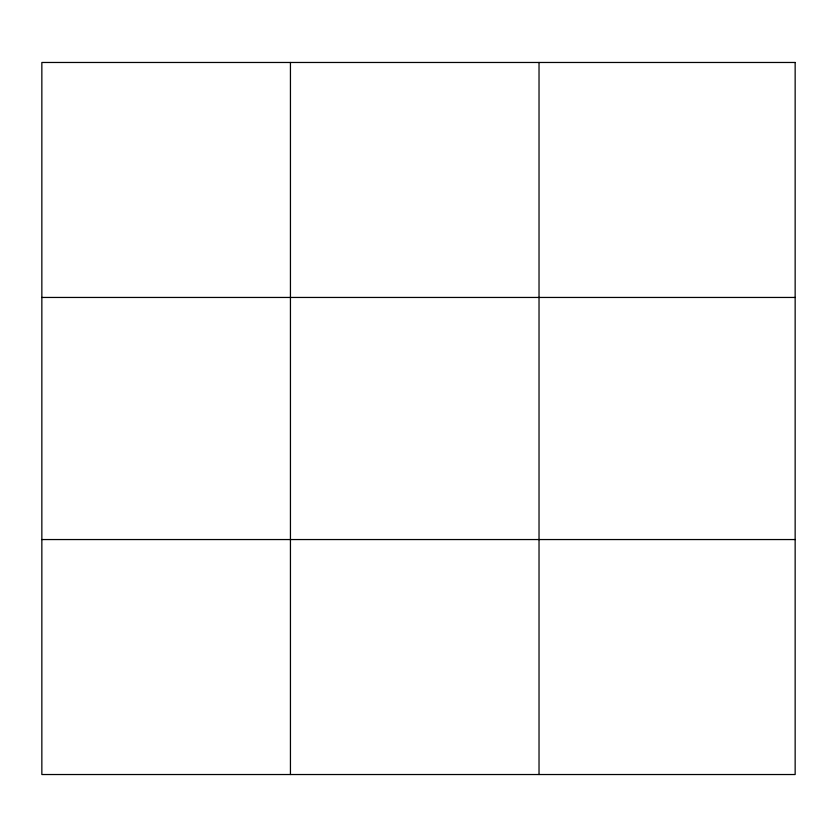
<?xml version="1.0" encoding="UTF-8"?>
<svg xmlns="http://www.w3.org/2000/svg" width="837" height="837" viewBox="0 0 837 837"><rect width="100%" height="100%" fill="white"/><g stroke="black" fill="none" stroke-linecap="round" stroke-linejoin="round"><path stroke-width="1.26" d="M290.439 774.528L290.439 62.472M539.028 774.528L539.028 62.472M41.85 297.449L795.15 297.449M41.85 539.551L795.15 539.551M795.15 62.472L795.15 774.528L41.85 774.528L41.85 62.472L795.15 62.472"/></g></svg>
